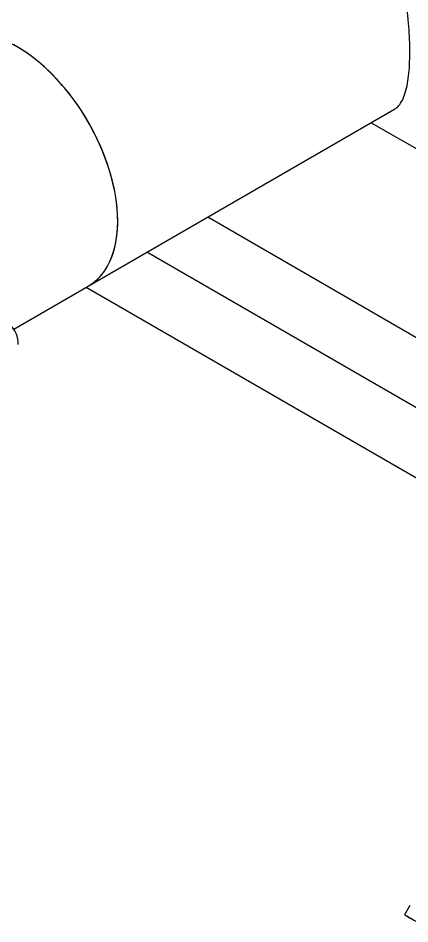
# Model space of a CAD drawing. Header units: inches. Extents: x 0.9 to 37.1, y -8.4 to 11.7.
# Drawn here: x 16.2394 to 16.3345, y 2.5097 to 2.7294 of the extents above; entities that cross this region are included whole.
import ezdxf

# ---------------------------------------------------------------- set-up
doc = ezdxf.new("R2010")
doc.units = ezdxf.units.IN
doc.header["$MEASUREMENT"] = 0

msp = doc.modelspace()

# ---------------------------------------------------------------- linework, layer by layer
at = {"color": 7, "linetype": 'Continuous', "lineweight": 25}
for p, q in [((16.2564116656651, 2.664345231481842), (16.33059287271515, 2.707169130779511)), ((16.32510795937892, 2.704002757708649), (16.40851666692994, 2.655851935758512)), ((16.43297854159633, 2.59588070830845), (16.28539666219494, 2.681077913813363)), ((16.42596357983973, 2.582921857201645), (16.27066527092023, 2.672573662648543)), ((16.238334869785, 2.653909719346381), (16.2564116656651, 2.664345231481842)), ((16.41893328697229, 2.569969091972099), (16.25593148518553, 2.664068029191399)), ((16.23939021817826, 2.650245259498563), (16.23939021817826, 2.650807815713117)), ((16.3344715594937, 2.514187805092309), (16.33316947616037, 2.511932530609907))]:
    msp.add_line(p, q, dxfattribs=at)
at = {"color": 7, "linetype": 'Continuous', "lineweight": 25, "flags": 128}
for points in [[(16.26355933037085, 2.6801432619134), (16.26350816170757, 2.68199655781449), (16.26335487033689, 2.683901158429614), (16.26310009921608, 2.6858490752019), (16.26274491694377, 2.687832137891453), (16.26229081327785, 2.689842028844192), (16.26173969288689, 2.691870317878974), (16.26109386736135, 2.693908497646707), (16.26035604551792, 2.695948019313127), (16.25952932203782, 2.697980328415582), (16.25861716448664, 2.699996900743418), (16.25762339877015, 2.701989278091485), (16.2565521930871, 2.703949103736784), (16.25540804044642, 2.705868157489471), (16.2541957398219, 2.707738390171189), (16.25292037602365, 2.70955195737612), (16.25158729837068, 2.711301252373146), (16.25020209825393, 2.712978938011127), (16.24877058568408, 2.714577977493461), (16.24729876492234, 2.716091663892852), (16.24579280929649, 2.7175136482825), (16.24425903530776, 2.718837966365697), (16.24270387613729, 2.720059063492173), (16.2411338546631, 2.721171817956215), (16.23955555610087, 2.722171562478893), (16.23797560038328, 2.723054103784243)], [(16.2564116656651, 2.664345231481842), (16.25736268724879, 2.664958405761042), (16.25837621672298, 2.665773227665426), (16.25930914865051, 2.666707400568497), (16.26015756999065, 2.667757006224451), (16.26091792216947, 2.668917642222403), (16.26158701600568, 2.670184440451629), (16.2621620450872, 2.671552087520111), (16.26264059754223, 2.673014847040754), (16.26302066615547, 2.674566583691782), (16.26330065678707, 2.676200788950415), (16.26347939505902, 2.677910608391873), (16.26355613128088, 2.679688870439212), (16.26353054359427, 2.681528116443416), (16.26340273932285, 2.683420631967562), (16.26317325452215, 2.685358479143844), (16.26284305173117, 2.687333529967757), (16.26241351593516, 2.689337500389765), (16.26188644875654, 2.69136198506149), (16.26126406089822, 2.693398492590661), (16.26054896287117, 2.695438481156964), (16.25974415404502, 2.697473394339405), (16.2588530100677, 2.699494697004915), (16.25787926870673, 2.701493911107663), (16.25682701417178, 2.703462651248925), (16.25570065998405, 2.705392659848365), (16.25450493046445, 2.707275841779189), (16.25324484091812, 2.709104298321928), (16.25192567659854, 2.710870360294409), (16.2505529705393, 2.712566620218968), (16.24913248034666, 2.714185963391991), (16.24767016405015, 2.715721597725448), (16.2461721551125, 2.717167082235274), (16.24464473670379, 2.718516354057093), (16.24309431534766, 2.71976375387598), (16.24152739405006, 2.720904049663591), (16.23995054502348, 2.721932458623114), (16.23837038212072, 2.722844667249973)], [(16.2564116656651, 2.664345231481842), (16.2565521930871, 2.66442768859163), (16.25762339877015, 2.665150726481055), (16.25861716448664, 2.66599572635547), (16.25952932203782, 2.666959143991741), (16.26035604551792, 2.668036938481491), (16.26109386736135, 2.669224589180071), (16.26173969288689, 2.670517114667712), (16.26229081327785, 2.671909093643334), (16.26274491694377, 2.673394687663369), (16.26310009921609, 2.674967665630213), (16.26335487033689, 2.676621429927626), (16.26350816170757, 2.678349044093423), (16.26355933037085, 2.6801432619134)], [(16.33698224077651, 2.509731881527163), (16.33613237889068, 2.510222489224268), (16.33537085913302, 2.51066208394714), (16.33470878617637, 2.51104425541484), (16.33415581453533, 2.511363430706793), (16.33372000778158, 2.511614955528522), (16.33340772095894, 2.511795162081743), (16.33322350791251, 2.511901422549118), (16.33317005488332, 2.511932187413757), (16.33324814133688, 2.511887008054656), (16.33345662859688, 2.511766543288605), (16.3337924764496, 2.511572549763159), (16.33425078747706, 2.511307856340751), (16.33482487847248, 2.510976322847518)]]:
    msp.add_lwpolyline(points, dxfattribs=at)
at = {"color": 7, "linetype": 'Continuous', "lineweight": 25}
msp.add_arc((16.23345152663914, 2.650537535731774), 0.005944838809008784, 2.605830479986543, 57.38879298732014, dxfattribs=at)
msp.add_open_spline([(16.33056818513933, 2.707212555728733), (16.33072295076623, 2.70728783846487), (16.33126888683288, 2.707553398471167), (16.33203573313386, 2.708407483726101), (16.33287450925024, 2.709825108486707), (16.33353525271943, 2.711731305522296), (16.334010284213, 2.713998456875979), (16.33431124259366, 2.716602150744129), (16.33445876228618, 2.719459110176546), (16.33446113198717, 2.722505058224871), (16.33433112691964, 2.725674828942024), (16.33408598370724, 2.728891654691123), (16.33371856750614, 2.732233876181638), (16.33322335048234, 2.735661315243339), (16.332596437653, 2.739129337343936), (16.33180898013233, 2.742700671916115), (16.33083461655795, 2.746332589960277), (16.32964357276298, 2.749971952010065), (16.32821800954031, 2.753546027781201), (16.32651343814688, 2.756985961331352), (16.32449827015285, 2.760214678097904), (16.32226302771834, 2.763012286201503), (16.31981674642209, 2.765325682375285), (16.31722261290662, 2.767166330773057), (16.3145576404779, 2.768508426636607), (16.31188196643032, 2.769371940943807), (16.3092623808385, 2.769842060008603), (16.3065784781473, 2.76996509157072), (16.30386907401108, 2.769730084949542), (16.3011841387857, 2.769140994624688), (16.29855167126962, 2.76824605421765), (16.29692538826491, 2.767365393280055), (16.29609878866646, 2.766917775014796)], degree=3, knots=[0, 0, 0, 0, 0.01388753340142056, 0.04898830258710377, 0.08670025729529833, 0.1245415646442096, 0.1622263082008483, 0.197045757713067, 0.2319961602887674, 0.2668062877099979, 0.2983476353643031, 0.3299916996138576, 0.3615435932266091, 0.3934983948552214, 0.4255436272766601, 0.4575117658311699, 0.4926872609475484, 0.5279613124070927, 0.5631371012249964, 0.6008710818518099, 0.6387327178123478, 0.6764307395400098, 0.711069670004265, 0.7458473335046794, 0.7804760972029949, 0.810852305872069, 0.8413246534562251, 0.8717172441823602, 0.9034931966661175, 0.9353534193610731, 0.9671417352067694, 1, 1, 1, 1], dxfattribs=at)

doc.saveas('drawing.dxf')
